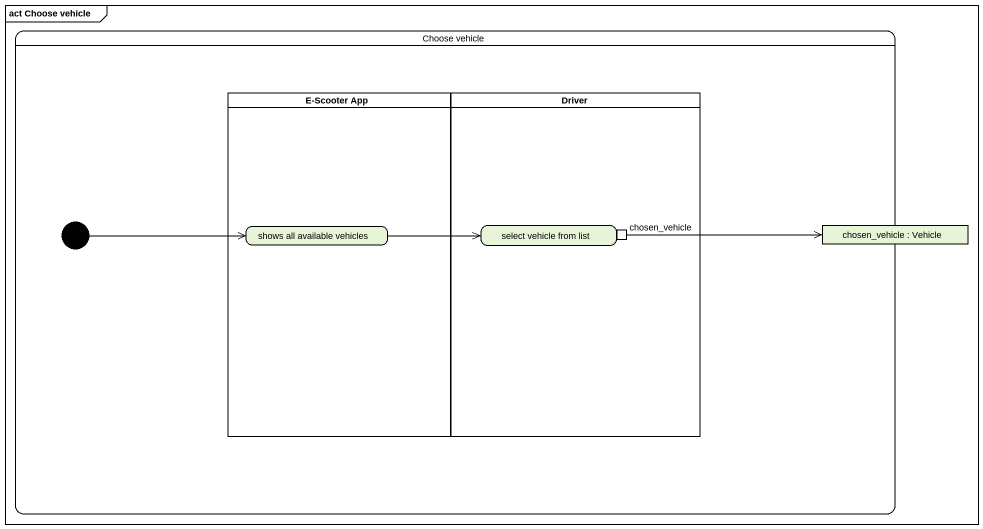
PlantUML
@startuml
mainframe act Choose vehicle
hide empty description
state "Choose vehicle" as Choose_vehicle {
  state "E-Scooter App" as E_Scooter_App <<partition>> {
    state "shows all available vehicles" as shows_all_available_vehicles
  }
  state Driver <<partition>> {
    state "select vehicle from list" as select_vehicle_from_list {
      state chosen_vehicle <<outputPin>>
    }
  }
  state initial1 <<start>>
  state "chosen_vehicle : Vehicle" as chosen_vehicle_2 <<object>>
}
initial1 -right-> shows_all_available_vehicles
shows_all_available_vehicles -right-> select_vehicle_from_list
chosen_vehicle -right-> chosen_vehicle_2
@enduml
